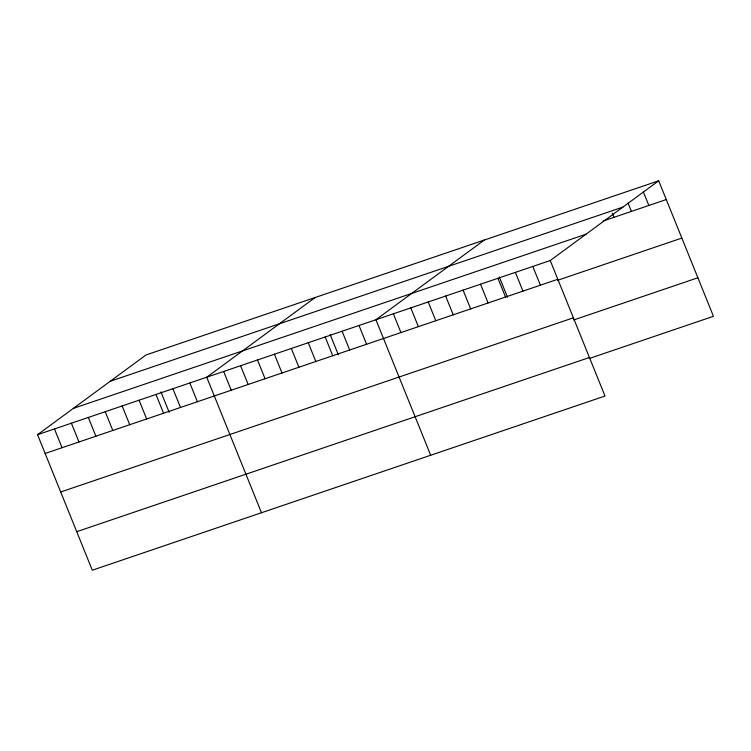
<?xml version="1.0" encoding="UTF-8"?>
<svg xmlns="http://www.w3.org/2000/svg" width="751" height="751" viewBox="0 0 751 751"><rect width="100%" height="100%" fill="white"/><g stroke="black" fill="none" stroke-linecap="round" stroke-linejoin="round"><path stroke-width="1.13" d="M658.702 180.784L550.239 260.522L604.996 396.03L92.298 570.216L37.55 434.698L146.004 354.97L658.702 180.784L713.45 316.302L589.253 358.499M315.195 297.49L206.741 377.218L261.489 512.736M484.386 240.01L375.922 319.738L430.68 455.256M110.219 381.273L622.908 207.098M603.091 221.019L666.278 199.55M73.345 408.384L586.033 234.209M37.55 434.698L550.239 260.522M45.126 453.463L557.824 279.278M557.646 280.273L681.842 238.076M60.7 491.989L573.388 317.814M573.68 319.964L697.886 277.776M76.733 531.689L589.422 357.504M643.372 191.918L648.845 205.474M628.043 203.052L631.413 211.388M612.3 213.143L613.98 217.311M532.806 266.445L540.391 285.202M515.374 272.369L522.959 291.125M499.312 276.959L507.526 297.293M497.951 278.283L505.526 297.049M480.518 284.207L488.094 302.972M463.085 290.13L470.661 308.896M445.653 296.054L453.228 314.81M428.22 301.977L435.796 320.733M410.788 307.901L418.373 326.657M393.355 313.824L400.94 332.58M359.006 325.493L366.591 344.249M342.09 331.238L349.666 349.994M330.13 334.439L338.344 354.772M325.174 336.983L332.749 355.749M308.248 342.738L315.833 361.494M291.332 348.483L298.907 367.239M274.415 354.228L281.991 372.994M257.499 359.973L265.075 378.739M240.573 365.728L248.159 384.484M223.657 371.473L231.233 390.229M189.815 382.972L197.4 401.729M172.899 388.718L180.484 407.474M160.939 391.919L169.153 412.252M155.983 394.463L163.558 413.228M139.066 400.208L146.642 418.974M122.141 405.962L129.726 424.719M105.224 411.708L112.81 430.473M88.308 417.453L95.884 436.218M71.392 423.207L78.968 441.964M54.466 428.952L62.051 447.709"/></g></svg>
